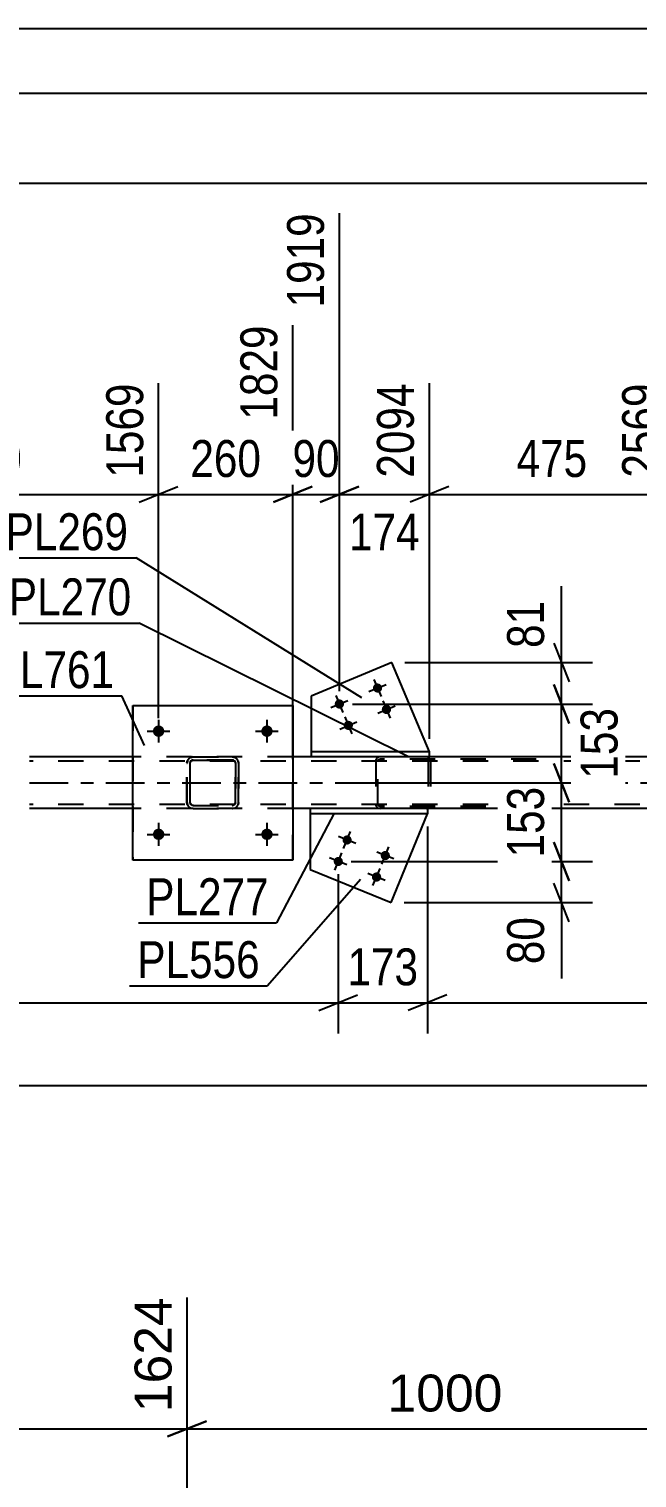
# Model space of a CAD drawing. Header units: millimetres. Extents: x 0 to 841, y 0 to 594.
# Drawn here: x 114 to 161.2, y 481.6 to 594 of the extents above; entities that cross this region are included whole.
import ezdxf

# ---------------------------------------------------------------- set-up
doc = ezdxf.new("R2010")
doc.units = ezdxf.units.MM
doc.linetypes.add('DXK_LINE_DOT2', pattern=[3.9198, 1.9599, -1.9599])
doc.linetypes.add('DXK_LINE_DOT3', pattern=[5.9187, 2.979, -0.9799, 0.9799, -0.9799])
doc.styles.add('Arial', font='ARIAL.TTF', dxfattribs={"height": 0.2})
doc.styles.add('Arial Narrow', font='ARIALN.TTF', dxfattribs={"height": 0.2})

# ---------------------------------------------------------------- blocks, each defined once
blk = doc.blocks.new('Unknown-317311647-1113')
at = {"color": 5, "linetype": 'Continuous'}
for p, q in [((841, 594), (0, 594)), ((836, 589), (5, 589))]:
    blk.add_line(p, q, dxfattribs=at)
blk = doc.blocks.new('Part-317311647-1559 - 1424')
at = {"color": 2, "linetype": 'Continuous'}
for p, q in [((144.92, 533.53), (135.82, 533.53)), ((135.82, 533.53), (135.82, 533.13)), ((144.92, 533.13), (135.82, 533.13)), ((144.92, 533.53), (144.92, 533.13))]:
    blk.add_line(p, q, dxfattribs=at)
blk = doc.blocks.new('Part-317311647-1430 - 1424')
at = {"color": 2, "linetype": 'Continuous'}
for p, q in [((135.82, 533.13), (135.82, 528.81)), ((142.11, 526.24), (144.92, 533.13)), ((135.82, 528.81), (142.11, 526.24))]:
    blk.add_line(p, q, dxfattribs=at)
at = {"color": 7, "linetype": 'DXK_LINE_DOT2'}
blk.add_line((144.92, 533.13), (135.82, 533.13), dxfattribs=at)
blk = doc.blocks.new('Part-317311647-1500 - 1424')
at = {"color": 2, "linetype": 'Continuous'}
for p, q in [((122.08, 537.53), (114.08, 537.53)), ((135.9, 537.53), (134.48, 537.53)), ((162.08, 537.53), (145.07, 537.53)), ((122.08, 533.53), (114.08, 533.53)), ((135.82, 533.53), (134.48, 533.53)), ((162.08, 533.53), (144.92, 533.53))]:
    blk.add_line(p, q, dxfattribs=at)
at = {"color": 7, "linetype": 'DXK_LINE_DOT2'}
for p, q in [((134.48, 537.53), (122.08, 537.53)), ((145.07, 537.53), (135.9, 537.53)), ((710.15, 537.21), (114.08, 537.21)), ((710.15, 533.85), (114.08, 533.85)), ((134.48, 533.53), (122.08, 533.53)), ((144.92, 533.53), (135.82, 533.53))]:
    blk.add_line(p, q, dxfattribs=at)
at = {"color": 7, "linetype": 'DXK_LINE_DOT3'}
blk.add_line((114.08, 535.53), (710.15, 535.53), dxfattribs=at)
blk = doc.blocks.new('Part-317311647-1436 - 1424')
at = {"color": 2, "linetype": 'Continuous'}
for p, q in [((142.17, 544.87), (135.9, 542.24)), ((145.07, 537.93), (142.17, 544.87)), ((135.9, 542.24), (135.9, 537.93))]:
    blk.add_line(p, q, dxfattribs=at)
at = {"color": 7, "linetype": 'DXK_LINE_DOT2'}
blk.add_line((145.07, 537.93), (135.9, 537.93), dxfattribs=at)
blk = doc.blocks.new('Bolt-317311647-1441 - 1424')
at = {"linetype": 'Continuous'}
for points in [[(123.64, 539.53), (123.65, 539.62), (123.68, 539.71), (123.72, 539.79), (123.78, 539.86), (123.86, 539.91), (123.94, 539.95), (124.03, 539.97), (124.13, 539.97), (124.22, 539.95), (124.3, 539.91), (124.37, 539.86), (124.44, 539.79), (124.48, 539.71), (124.51, 539.62), (124.52, 539.53), (124.51, 539.44), (124.48, 539.35), (124.44, 539.27), (124.37, 539.21), (124.3, 539.15), (124.22, 539.11), (124.13, 539.1), (124.03, 539.1), (123.94, 539.11), (123.86, 539.15), (123.78, 539.21), (123.72, 539.27), (123.68, 539.35), (123.65, 539.44)], [(132.04, 539.53), (132.05, 539.62), (132.08, 539.71), (132.12, 539.79), (132.18, 539.86), (132.26, 539.91), (132.34, 539.95), (132.43, 539.97), (132.53, 539.97), (132.62, 539.95), (132.7, 539.91), (132.77, 539.86), (132.84, 539.79), (132.88, 539.71), (132.91, 539.62), (132.92, 539.53), (132.91, 539.44), (132.88, 539.35), (132.84, 539.27), (132.77, 539.21), (132.7, 539.15), (132.62, 539.11), (132.53, 539.1), (132.43, 539.1), (132.34, 539.11), (132.26, 539.15), (132.18, 539.21), (132.12, 539.27), (132.08, 539.35), (132.05, 539.44)]]:
    blk.add_hatch(color=1, dxfattribs=at).paths.add_polyline_path(points)
at = {"color": 1, "linetype": 'Continuous'}
for p, q in [((123.2, 539.53), (124.96, 539.53)), ((124.08, 540.41), (124.08, 538.65)), ((131.6, 539.53), (133.36, 539.53)), ((132.48, 540.41), (132.48, 538.65))]:
    blk.add_line(p, q, dxfattribs=at)
blk = doc.blocks.new('Bolt-317311647-1442 - 1424')
at = {"linetype": 'Continuous'}
for points in [[(123.64, 531.53), (123.65, 531.62), (123.68, 531.71), (123.72, 531.79), (123.78, 531.86), (123.86, 531.91), (123.94, 531.95), (124.03, 531.97), (124.13, 531.97), (124.22, 531.95), (124.3, 531.91), (124.37, 531.86), (124.44, 531.79), (124.48, 531.71), (124.51, 531.62), (124.52, 531.53), (124.51, 531.44), (124.48, 531.35), (124.44, 531.27), (124.37, 531.21), (124.3, 531.15), (124.22, 531.11), (124.13, 531.1), (124.03, 531.1), (123.94, 531.11), (123.86, 531.15), (123.78, 531.21), (123.72, 531.27), (123.68, 531.35), (123.65, 531.44)], [(132.04, 531.53), (132.05, 531.62), (132.08, 531.71), (132.12, 531.79), (132.18, 531.86), (132.26, 531.91), (132.34, 531.95), (132.43, 531.97), (132.53, 531.97), (132.62, 531.95), (132.7, 531.91), (132.77, 531.86), (132.84, 531.79), (132.88, 531.71), (132.91, 531.62), (132.92, 531.53), (132.91, 531.44), (132.88, 531.35), (132.84, 531.27), (132.77, 531.21), (132.7, 531.15), (132.62, 531.11), (132.53, 531.1), (132.43, 531.1), (132.34, 531.11), (132.26, 531.15), (132.18, 531.21), (132.12, 531.27), (132.08, 531.35), (132.05, 531.44)]]:
    blk.add_hatch(color=1, dxfattribs=at).paths.add_polyline_path(points)
at = {"color": 1, "linetype": 'Continuous'}
for p, q in [((124.08, 532.41), (124.08, 530.65)), ((132.48, 532.41), (132.48, 530.65)), ((123.2, 531.53), (124.96, 531.53)), ((131.6, 531.53), (133.36, 531.53))]:
    blk.add_line(p, q, dxfattribs=at)
blk = doc.blocks.new('Bolt-317311647-1445 - 1424')
at = {"linetype": 'Continuous'}
for points in [[(141.38, 543.02, -1), (140.72, 542.74, -1)], [(138.43, 541.78, -1), (137.76, 541.5, -1)], [(142.08, 541.36, -1), (141.41, 541.08, -1)], [(139.12, 540.12, -1), (138.46, 539.84, -1)]]:
    blk.add_hatch(color=1, dxfattribs=at).paths.add_polyline_path(points)
at = {"color": 1, "linetype": 'Continuous'}
for p, q in [((140.38, 542.6), (141.71, 543.16)), ((140.77, 543.54), (141.33, 542.21)), ((137.43, 541.36), (138.76, 541.92)), ((137.82, 542.31), (138.37, 540.98)), ((141.47, 541.88), (142.02, 540.55)), ((138.51, 540.65), (139.07, 539.32)), ((141.08, 540.94), (142.41, 541.5)), ((138.13, 539.7), (139.46, 540.26))]:
    blk.add_line(p, q, dxfattribs=at)
blk = doc.blocks.new('Bolt-317311647-1446 - 1424')
at = {"linetype": 'Continuous'}
for points in [[(138.36, 531.23, -1), (139.02, 530.96, -1)], [(137.68, 529.56, -1), (138.34, 529.29, -1)], [(141.32, 530.02, -1), (141.99, 529.75, -1)], [(140.64, 528.36, -1), (141.31, 528.08, -1)]]:
    blk.add_hatch(color=1, dxfattribs=at).paths.add_polyline_path(points)
at = {"color": 1, "linetype": 'Continuous'}
for p, q in [((138.42, 530.43), (138.96, 531.76)), ((139.36, 530.82), (138.02, 531.37)), ((141.38, 529.22), (141.93, 530.55)), ((138.68, 529.16), (137.34, 529.7)), ((137.74, 528.76), (138.28, 530.09)), ((142.32, 529.62), (140.99, 530.16)), ((141.64, 527.95), (140.31, 528.49)), ((140.7, 527.55), (141.25, 528.89))]:
    blk.add_line(p, q, dxfattribs=at)
blk = doc.blocks.new('Part-317311647-1521 - 1424')
at = {"color": 2, "linetype": 'Continuous'}
for p, q in [((122.08, 529.53), (122.08, 541.53)), ((122.08, 541.53), (122.08, 541.53)), ((122.08, 541.53), (134.48, 541.53)), ((134.48, 541.53), (134.48, 529.53)), ((122.08, 529.53), (122.08, 529.53)), ((134.48, 529.53), (122.08, 529.53))]:
    blk.add_line(p, q, dxfattribs=at)
at = {"color": 7, "linetype": 'DXK_LINE_DOT2'}
for p, q in [((122.08, 541.53), (122.08, 529.53)), ((122.08, 541.53), (122.08, 541.53)), ((134.48, 529.53), (134.48, 541.53)), ((122.08, 529.53), (122.08, 529.53))]:
    blk.add_line(p, q, dxfattribs=at)
blk = doc.blocks.new('Part-317311647-1522 - 1424')
at = {"color": 7, "linetype": 'DXK_LINE_DOT2'}
for p, q in [((126.57, 537.5), (126.75, 537.53)), ((126.76, 537.53), (126.58, 537.5)), ((126.66, 537.28), (126.58, 537.22)), ((126.59, 537.22), (126.67, 537.27)), ((126.75, 537.29), (126.66, 537.28)), ((126.67, 537.27), (126.76, 537.29)), ((126.76, 537.53), (126.75, 537.53)), ((126.75, 537.53), (129.79, 537.53)), ((126.75, 537.29), (126.76, 537.29)), ((129.79, 537.29), (126.75, 537.29)), ((126.76, 537.53), (129.8, 537.53)), ((126.76, 537.29), (129.8, 537.29)), ((129.79, 537.53), (129.8, 537.53)), ((129.79, 537.53), (129.98, 537.5)), ((129.8, 537.29), (129.79, 537.29)), ((129.89, 537.28), (129.79, 537.29)), ((129.98, 537.5), (129.8, 537.53)), ((129.8, 537.29), (129.89, 537.27)), ((129.89, 537.28), (129.89, 537.27)), ((129.96, 537.22), (129.89, 537.28)), ((129.89, 537.27), (129.97, 537.22)), ((126.27, 537.05), (126.31, 537.24)), ((126.27, 537.05), (126.28, 537.05)), ((126.27, 534.01), (126.27, 537.05)), ((126.32, 537.24), (126.28, 537.05)), ((126.28, 534.01), (126.28, 537.05)), ((126.53, 537.15), (126.51, 537.05)), ((126.52, 537.05), (126.51, 537.05)), ((126.51, 537.05), (126.51, 534.01)), ((126.52, 537.05), (126.54, 537.14)), ((126.52, 534.01), (126.52, 537.05)), ((126.58, 537.22), (126.53, 537.15)), ((126.54, 537.14), (126.59, 537.22)), ((130.02, 537.15), (129.96, 537.22)), ((129.97, 537.22), (130.02, 537.14)), ((130.03, 537.05), (130.02, 537.15)), ((130.02, 537.14), (130.04, 537.05)), ((130.04, 537.05), (130.03, 537.05)), ((130.03, 537.05), (130.03, 534.01)), ((130.04, 534.01), (130.04, 537.05)), ((130.24, 537.24), (130.27, 537.05)), ((130.28, 537.05), (130.24, 537.24)), ((130.28, 537.05), (130.27, 537.05)), ((130.27, 537.05), (130.27, 534.01)), ((130.28, 534.01), (130.28, 537.05)), ((126.28, 534.01), (126.27, 534.01)), ((126.31, 533.83), (126.27, 534.01)), ((126.28, 534.01), (126.32, 533.83)), ((126.51, 534.01), (126.52, 534.01)), ((126.51, 534.01), (126.53, 533.92)), ((126.54, 533.92), (126.52, 534.01)), ((126.53, 533.92), (126.58, 533.84)), ((126.59, 533.84), (126.54, 533.92)), ((129.96, 533.84), (130.02, 533.92)), ((130.02, 533.92), (129.97, 533.84)), ((130.04, 534.01), (130.02, 533.92)), ((130.02, 533.92), (130.03, 534.01)), ((130.03, 534.01), (130.04, 534.01)), ((130.27, 534.01), (130.24, 533.83)), ((130.24, 533.83), (130.28, 534.01)), ((130.27, 534.01), (130.28, 534.01)), ((126.57, 533.57), (126.58, 533.57)), ((126.75, 533.53), (126.57, 533.57)), ((126.58, 533.84), (126.66, 533.79)), ((126.58, 533.57), (126.76, 533.53)), ((126.67, 533.79), (126.59, 533.84)), ((126.66, 533.79), (126.75, 533.77)), ((126.76, 533.77), (126.67, 533.79)), ((126.76, 533.77), (126.75, 533.77)), ((126.75, 533.77), (129.79, 533.77)), ((126.76, 533.53), (126.75, 533.53)), ((126.75, 533.53), (129.79, 533.53)), ((126.76, 533.77), (129.8, 533.77)), ((126.76, 533.53), (129.8, 533.53)), ((129.79, 533.77), (129.89, 533.79)), ((129.79, 533.77), (129.8, 533.77)), ((129.98, 533.57), (129.79, 533.53)), ((129.79, 533.53), (129.8, 533.53)), ((129.89, 533.79), (129.8, 533.77)), ((129.8, 533.53), (129.98, 533.57)), ((129.97, 533.84), (129.89, 533.79)), ((129.89, 533.79), (129.96, 533.84))]:
    blk.add_line(p, q, dxfattribs=at)
at = {"color": 7, "linetype": 'DXK_LINE_DOT3'}
blk.add_line((128.28, 535.53), (128.27, 535.53), dxfattribs=at)
at = {"color": 7, "linetype": 'DXK_LINE_DOT2'}
for centre, start, end in [((126.75, 537.05), 112.5, 157.5), ((126.76, 537.05), 112.5, 157.5), ((129.79, 537.05), 22.5, 67.5), ((129.8, 537.05), 22.5, 67.5), ((126.75, 534.01), 202.5, 247.5), ((126.76, 534.01), 202.5, 247.5), ((129.79, 534.01), 292.5, 337.5), ((129.8, 534.01), 292.5, 337.5)]:
    blk.add_arc(centre, 0.48, start, end, dxfattribs=at)
blk = doc.blocks.new('Part-317311647-1543 - 1424')
at = {"color": 2, "linetype": 'Continuous'}
for p, q in [((135.9, 537.93), (135.9, 537.53)), ((145.07, 537.93), (135.9, 537.93)), ((145.07, 537.53), (135.9, 537.53)), ((145.07, 537.53), (145.07, 537.93))]:
    blk.add_line(p, q, dxfattribs=at)
blk = doc.blocks.new('Part-317311647-1550 - 1424')
at = {"color": 7, "linetype": 'DXK_LINE_DOT2'}
for p, q in [((140.93, 537.34), (140.91, 537.21)), ((141.08, 537.21), (141.09, 537.27)), ((141.09, 537.27), (141.13, 537.33)), ((141.25, 537.53), (141.12, 537.51)), ((141.13, 537.33), (141.18, 537.36)), ((141.18, 537.36), (141.25, 537.37)), ((153.36, 537.53), (141.25, 537.53)), ((153.36, 537.37), (141.25, 537.37)), ((144.95, 537.51), (144.82, 537.53)), ((144.82, 537.37), (144.89, 537.36)), ((144.89, 537.36), (144.91, 537.35)), ((144.91, 537.35), (144.94, 537.33)), ((144.94, 537.33), (144.98, 537.27)), ((144.98, 537.27), (144.99, 537.21)), ((145.16, 537.21), (145.14, 537.34)), ((140.91, 537.21), (140.91, 533.85)), ((141.08, 533.85), (141.08, 537.21)), ((144.99, 537.21), (144.99, 533.85)), ((145.16, 537.21), (145.16, 533.85)), ((140.91, 533.85), (140.93, 533.73)), ((141.09, 533.79), (141.08, 533.85)), ((141.13, 533.74), (141.09, 533.79)), ((141.12, 533.56), (141.25, 533.53)), ((141.18, 533.71), (141.13, 533.74)), ((141.25, 533.69), (141.18, 533.71)), ((153.36, 533.69), (141.25, 533.69)), ((153.36, 533.53), (141.25, 533.53)), ((144.82, 533.69), (144.89, 533.71)), ((144.82, 533.53), (144.95, 533.56)), ((144.89, 533.71), (144.91, 533.72)), ((144.91, 533.72), (144.94, 533.74)), ((144.98, 533.79), (144.94, 533.74)), ((144.99, 533.85), (144.98, 533.79)), ((145.14, 533.73), (145.16, 533.85))]:
    blk.add_line(p, q, dxfattribs=at)
for centre, start, end in [((141.23, 537.2), 110.7583, 155.68), ((144.84, 537.2), 24.32, 69.2417), ((141.23, 533.87), 204.32, 249.2417)]:
    blk.add_arc(centre, 0.331, start, end, dxfattribs=at)
blk = doc.blocks.new('StraightDimension-317311647-10851 - 2495')
at = {"color": 7, "linetype": 'Continuous'}
for p, q in [((126.28, 444.23), (126.28, 495.6)), ((166.28, 444.25), (166.28, 495.6)), ((127.78, 486.01), (124.78, 484.81)), ((164.78, 484.81), (167.78, 486.01)), ((126.28, 485.41), (166.28, 485.41))]:
    blk.add_line(p, q, dxfattribs=at)
at = {"color": 0}
blk.add_wipeout([(151.33, 486.16), (151.33, 490.36), (141.23, 490.36), (141.23, 486.16)], dxfattribs=at)
at = {"color": 3, "style": 'Arial'}
blk.add_text('1000', height=2.865, dxfattribs=at).set_placement((141.83, 486.76))
at = {"color": 0, "linetype": 'Continuous'}
blk.add_wipeout([(165.68, 496.2), (161.48, 496.2), (161.48, 486.11), (165.68, 486.11)], dxfattribs=at)
at = {"color": 3, "linetype": 'Continuous', "style": 'Arial'}
blk.add_text('2624', height=2.865, rotation=90.0002, dxfattribs=at).set_placement((165.08, 486.71))
blk = doc.blocks.new('StraightDimension-317311647-10852 - 2495')
at = {"color": 7, "linetype": 'Continuous'}
for p, q in [((126.28, 444.23), (126.28, 495.6)), ((86.28, 444.25), (86.28, 493.38)), ((87.78, 486.01), (84.78, 484.81)), ((124.78, 484.81), (127.78, 486.01)), ((86.28, 485.41), (126.28, 485.41))]:
    blk.add_line(p, q, dxfattribs=at)
at = {"color": 0}
blk.add_wipeout([(111.33, 486.16), (111.33, 490.36), (101.23, 490.36), (101.23, 486.16)], dxfattribs=at)
at = {"color": 3, "style": 'Arial'}
blk.add_text('1000', height=2.865, dxfattribs=at).set_placement((101.83, 486.76))
at = {"color": 0, "linetype": 'Continuous'}
blk.add_wipeout([(125.68, 496.2), (121.48, 496.2), (121.48, 486.11), (125.68, 486.11)], dxfattribs=at)
at = {"color": 3, "linetype": 'Continuous', "style": 'Arial'}
blk.add_text('1624', height=2.865, rotation=90.0002, dxfattribs=at).set_placement((125.08, 486.71))
blk = doc.blocks.new('StraightDimension-317311647-2390 - 1424')
at = {"color": 7, "linetype": 'Continuous'}
for p, q in [((144.92, 532.13), (144.92, 516.07)), ((138.01, 528.43), (138.01, 516.07)), ((136.51, 517.87), (139.51, 519.07)), ((138.01, 518.47), (144.92, 518.47)), ((146.42, 519.07), (143.42, 517.87))]:
    blk.add_line(p, q, dxfattribs=at)
at = {"color": 0}
blk.add_wipeout([(144.81, 519.22), (144.81, 523.42), (138.12, 523.42), (138.12, 519.22)], dxfattribs=at)
at = {"color": 3, "style": 'Arial Narrow'}
blk.add_text('173', height=2.863, dxfattribs=at).set_placement((138.72, 519.82))
blk = doc.blocks.new('StraightDimension-317311647-1802 - 1424')
at = {"color": 7, "linetype": 'Continuous'}
for p, q in [((154.71, 530.93), (155.91, 527.93)), ((139.01, 529.43), (157.71, 529.43)), ((155.31, 526.24), (155.31, 529.43)), ((155.91, 524.74), (154.71, 527.74)), ((143.11, 526.24), (157.71, 526.24)), ((155.31, 526.24), (155.31, 520.34)), ((155.31, 526.24), (155.31, 520.34))]:
    blk.add_line(p, q, dxfattribs=at)
at = {"color": 0}
blk.add_wipeout([(154.56, 525.72), (150.36, 525.72), (150.36, 520.86), (154.56, 520.86)], dxfattribs=at)
at = {"color": 3, "style": 'Arial Narrow'}
blk.add_text('80', height=2.863, rotation=90.0002, dxfattribs=at).set_placement((153.96, 521.46))
blk = doc.blocks.new('StraightDimension-317311647-1812 - 1424')
at = {"color": 7, "linetype": 'Continuous'}
for p, q in [((154.71, 537.03), (155.91, 534.03)), ((138.93, 535.53), (157.71, 535.53)), ((155.31, 529.43), (155.31, 535.53)), ((155.91, 527.93), (154.71, 530.93)), ((139.01, 529.43), (157.71, 529.43))]:
    blk.add_line(p, q, dxfattribs=at)
at = {"color": 0}
blk.add_wipeout([(154.56, 535.82), (150.36, 535.82), (150.36, 529.14), (154.56, 529.14)], dxfattribs=at)
at = {"color": 3, "style": 'Arial Narrow'}
blk.add_text('153', height=2.863, rotation=90.0002, dxfattribs=at).set_placement((153.96, 529.74))
blk = doc.blocks.new('StraightDimension-317311647-1825 - 1424')
at = {"color": 7, "linetype": 'Continuous'}
for p, q in [((154.71, 543.14), (155.91, 540.14)), ((139.1, 541.64), (158.16, 541.64)), ((155.31, 535.53), (155.31, 541.64)), ((155.91, 534.03), (154.71, 537.03)), ((138.93, 535.53), (158.16, 535.53))]:
    blk.add_line(p, q, dxfattribs=at)
at = {"color": 0}
blk.add_wipeout([(160.26, 541.93), (156.06, 541.93), (156.06, 535.25), (160.26, 535.25)], dxfattribs=at)
at = {"color": 3, "style": 'Arial Narrow'}
blk.add_text('153', height=2.863, rotation=90.0002, dxfattribs=at).set_placement((159.66, 535.85))
blk = doc.blocks.new('StraightDimension-317311647-1838 - 1424')
at = {"color": 7, "linetype": 'Continuous'}
for p, q in [((155.31, 544.87), (155.31, 550.77)), ((155.31, 544.87), (155.31, 550.77)), ((154.71, 546.37), (155.91, 543.37)), ((143.17, 544.87), (157.71, 544.87)), ((155.31, 541.64), (155.31, 544.87)), ((155.91, 540.14), (154.71, 543.14)), ((139.1, 541.64), (157.71, 541.64))]:
    blk.add_line(p, q, dxfattribs=at)
at = {"color": 0}
blk.add_wipeout([(154.56, 550.25), (150.36, 550.25), (150.36, 545.39), (154.56, 545.39)], dxfattribs=at)
at = {"color": 3, "style": 'Arial Narrow'}
blk.add_text('81', height=2.863, rotation=90.0002, dxfattribs=at).set_placement((153.96, 545.99))
blk = doc.blocks.new('StraightDimension-317311647-1862 - 1424')
at = {"color": 7, "linetype": 'Continuous'}
for p, q in [((124.08, 540.53), (124.08, 566.52)), ((95.58, 540.53), (95.58, 564.69)), ((97.08, 558.5), (94.08, 557.3)), ((95.58, 557.9), (124.08, 557.9)), ((122.58, 557.3), (125.58, 558.5))]:
    blk.add_line(p, q, dxfattribs=at)
at = {"color": 0}
blk.add_wipeout([(114.09, 558.65), (114.09, 562.85), (105.57, 562.85), (105.57, 558.65)], dxfattribs=at)
at = {"color": 3, "style": 'Arial Narrow'}
blk.add_text('1000', height=2.863, dxfattribs=at).set_placement((106.17, 559.25))
at = {"color": 0, "linetype": 'Continuous'}
blk.add_wipeout([(123.48, 567.12), (119.28, 567.12), (119.28, 558.6), (123.48, 558.6)], dxfattribs=at)
at = {"color": 3, "linetype": 'Continuous', "style": 'Arial Narrow'}
blk.add_text('1569', height=2.863, rotation=90.0002, dxfattribs=at).set_placement((122.88, 559.2))
blk = doc.blocks.new('StraightDimension-317311647-1869 - 1424')
at = {"color": 7, "linetype": 'Continuous'}
for p, q in [((134.48, 538.53), (134.48, 571.02)), ((124.08, 540.53), (124.08, 566.52)), ((122.58, 557.3), (125.58, 558.5)), ((124.08, 557.9), (134.48, 557.9)), ((135.98, 558.5), (132.98, 557.3))]:
    blk.add_line(p, q, dxfattribs=at)
at = {"color": 0}
blk.add_wipeout([(132.62, 558.65), (132.62, 562.85), (125.94, 562.85), (125.94, 558.65)], dxfattribs=at)
at = {"color": 3, "style": 'Arial Narrow'}
blk.add_text('260', height=2.863, dxfattribs=at).set_placement((126.54, 559.25))
at = {"color": 0, "linetype": 'Continuous'}
blk.add_wipeout([(133.88, 571.62), (129.68, 571.62), (129.68, 563.1), (133.88, 563.1)], dxfattribs=at)
at = {"color": 3, "linetype": 'Continuous', "style": 'Arial Narrow'}
blk.add_text('1829', height=2.863, rotation=90.0002, dxfattribs=at).set_placement((133.28, 563.7))
blk = doc.blocks.new('StraightDimension-317311647-1882 - 1424')
at = {"color": 7, "linetype": 'Continuous'}
for p, q in [((138.1, 542.64), (138.1, 579.72)), ((134.48, 538.53), (134.48, 571.02)), ((132.98, 557.3), (135.98, 558.5)), ((134.48, 557.9), (138.1, 557.9)), ((139.6, 558.5), (136.6, 557.3))]:
    blk.add_line(p, q, dxfattribs=at)
at = {"color": 0, "linetype": 'Continuous'}
blk.add_wipeout([(137.5, 580.32), (133.3, 580.32), (133.3, 571.8), (137.5, 571.8)], dxfattribs=at)
at = {"color": 3, "linetype": 'Continuous', "style": 'Arial Narrow'}
blk.add_text('1919', height=2.863, rotation=90.0002, dxfattribs=at).set_placement((136.9, 572.4))
at = {"color": 0}
blk.add_wipeout([(138.72, 558.65), (138.72, 562.85), (133.86, 562.85), (133.86, 558.65)], dxfattribs=at)
at = {"color": 3, "style": 'Arial Narrow'}
blk.add_text('90', height=2.863, dxfattribs=at).set_placement((134.46, 559.25))
blk = doc.blocks.new('StraightDimension-317311647-1892 - 1424')
at = {"color": 7, "linetype": 'Continuous'}
for p, q in [((138.1, 542.64), (138.1, 579.72)), ((145.07, 538.93), (145.07, 566.52)), ((136.6, 557.3), (139.6, 558.5)), ((138.1, 557.9), (145.07, 557.9)), ((146.57, 558.5), (143.57, 557.3))]:
    blk.add_line(p, q, dxfattribs=at)
at = {"color": 0, "linetype": 'Continuous'}
blk.add_wipeout([(144.47, 567.12), (140.27, 567.12), (140.27, 558.6), (144.47, 558.6)], dxfattribs=at)
at = {"color": 0}
blk.add_wipeout([(144.93, 552.95), (144.93, 557.15), (138.24, 557.15), (138.24, 552.95)], dxfattribs=at)
at = {"color": 3, "linetype": 'Continuous', "style": 'Arial Narrow'}
blk.add_text('2094', height=2.863, rotation=90.0002, dxfattribs=at).set_placement((143.87, 559.2))
at = {"color": 3, "style": 'Arial Narrow'}
blk.add_text('174', height=2.863, dxfattribs=at).set_placement((138.84, 553.55))
blk = doc.blocks.new('StraightDimension-317311647-1900 - 1424')
at = {"color": 7, "linetype": 'Continuous'}
for p, q in [((145.07, 538.93), (145.07, 566.52)), ((164.08, 540.53), (164.08, 566.52)), ((146.57, 558.5), (143.57, 557.3)), ((145.07, 557.9), (164.08, 557.9)), ((162.58, 557.3), (165.58, 558.5))]:
    blk.add_line(p, q, dxfattribs=at)
at = {"color": 0}
blk.add_wipeout([(157.92, 558.65), (157.92, 562.85), (151.23, 562.85), (151.23, 558.65)], dxfattribs=at)
at = {"color": 3, "style": 'Arial Narrow'}
blk.add_text('475', height=2.863, dxfattribs=at).set_placement((151.83, 559.25))
at = {"color": 0, "linetype": 'Continuous'}
blk.add_wipeout([(163.48, 567.12), (159.28, 567.12), (159.28, 558.6), (163.48, 558.6)], dxfattribs=at)
at = {"color": 3, "linetype": 'Continuous', "style": 'Arial Narrow'}
blk.add_text('2569', height=2.863, rotation=90.0002, dxfattribs=at).set_placement((162.88, 559.2))
blk = doc.blocks.new('StraightDimension-317311647-10251 - 1424')
at = {"color": 7, "linetype": 'Continuous'}
blk.add_line((76.32, 582.05), (710.79, 582.05), dxfattribs=at)
blk = doc.blocks.new('StraightDimension-317311647-2382 - 1424')
at = {"color": 7, "linetype": 'Continuous'}
for p, q in [((144.92, 532.13), (144.92, 516.07)), ((146.42, 519.07), (143.42, 517.87)), ((144.92, 518.47), (710.15, 518.47))]:
    blk.add_line(p, q, dxfattribs=at)
blk = doc.blocks.new('StraightDimension-317311647-2398 - 1424')
at = {"color": 7, "linetype": 'Continuous'}
for p, q in [((76.96, 532.53), (76.96, 516.07)), ((138.01, 528.43), (138.01, 516.07)), ((78.46, 519.07), (75.46, 517.87)), ((76.96, 518.47), (138.01, 518.47)), ((136.51, 517.87), (139.51, 519.07))]:
    blk.add_line(p, q, dxfattribs=at)
at = {"color": 0}
blk.add_wipeout([(111.74, 519.22), (111.74, 523.42), (103.23, 523.42), (103.23, 519.22)], dxfattribs=at)
at = {"color": 3, "style": 'Arial Narrow'}
blk.add_text('1917', height=2.863, dxfattribs=at).set_placement((103.83, 519.82))
blk = doc.blocks.new('StraightDimension-317311647-2424 - 1424')
at = {"color": 7, "linetype": 'Continuous'}
blk.add_line((76.96, 512.05), (710.15, 512.05), dxfattribs=at)
blk = doc.blocks.new('Mark-317311647-1426 - 1424')
at = {"color": 30, "linetype": 'Continuous'}
for p in [(139.72, 528.03), (121.83, 519.78)]:
    blk.add_line(p, (132.53, 519.78), dxfattribs=at)
at = {"color": 0}
blk.add_wipeout([(131.93, 520.38), (131.93, 523.38), (122.43, 523.38), (122.43, 520.38)], dxfattribs=at)
blk.add_wipeout([(131.93, 520.38), (131.93, 523.38), (122.43, 523.38), (122.43, 520.38)], dxfattribs=at)
at = {"color": 3, "style": 'Arial Narrow'}
blk.add_text('PL556', height=2.863, dxfattribs=at).set_placement((122.43, 520.38))
blk = doc.blocks.new('Mark-317311647-1555 - 1424')
at = {"color": 30, "linetype": 'Continuous'}
for p in [(137.7, 533.18), (122.52, 524.66)]:
    blk.add_line(p, (133.22, 524.66), dxfattribs=at)
at = {"color": 0}
blk.add_wipeout([(132.62, 525.26), (132.62, 528.26), (123.12, 528.26), (123.12, 525.26)], dxfattribs=at)
blk.add_wipeout([(132.62, 525.26), (132.62, 528.26), (123.12, 528.26), (123.12, 525.26)], dxfattribs=at)
at = {"color": 3, "style": 'Arial Narrow'}
blk.add_text('PL277', height=2.863, dxfattribs=at).set_placement((123.12, 525.26))
blk = doc.blocks.new('Mark-317311647-1432 - 1424')
at = {"color": 30, "linetype": 'Continuous'}
for p in [(111.62, 552.97), (139.83, 542.13)]:
    blk.add_line(p, (122.33, 552.97), dxfattribs=at)
at = {"color": 0}
blk.add_wipeout([(121.73, 553.57), (121.73, 556.57), (112.22, 556.57), (112.22, 553.57)], dxfattribs=at)
blk.add_wipeout([(121.73, 553.57), (121.73, 556.57), (112.22, 556.57), (112.22, 553.57)], dxfattribs=at)
at = {"color": 3, "style": 'Arial Narrow'}
blk.add_text('PL269', height=2.863, dxfattribs=at).set_placement((112.22, 553.57))
blk = doc.blocks.new('Mark-317311647-1517 - 1424')
at = {"color": 30, "linetype": 'Continuous'}
for p in [(110.54, 542.27), (122.99, 538.43)]:
    blk.add_line(p, (121.24, 542.27), dxfattribs=at)
at = {"color": 0}
blk.add_wipeout([(120.64, 542.87), (120.64, 545.87), (111.14, 545.87), (111.14, 542.87)], dxfattribs=at)
blk.add_wipeout([(120.64, 542.87), (120.64, 545.87), (111.14, 545.87), (111.14, 542.87)], dxfattribs=at)
at = {"color": 3, "style": 'Arial Narrow'}
blk.add_text('PL761', height=2.863, dxfattribs=at).set_placement((111.14, 542.87))
blk = doc.blocks.new('Mark-317311647-1539 - 1424')
at = {"color": 30, "linetype": 'Continuous'}
for p in [(111.87, 547.92), (143.45, 537.53)]:
    blk.add_line(p, (122.57, 547.92), dxfattribs=at)
at = {"color": 0}
blk.add_wipeout([(121.97, 548.52), (121.97, 551.52), (112.47, 551.52), (112.47, 548.52)], dxfattribs=at)
blk.add_wipeout([(121.97, 548.52), (121.97, 551.52), (112.47, 551.52), (112.47, 548.52)], dxfattribs=at)
at = {"color": 3, "style": 'Arial Narrow'}
blk.add_text('PL270', height=2.863, dxfattribs=at).set_placement((112.47, 548.52))

msp = doc.modelspace()

# ---------------------------------------------------------------- block references
for name in ['Unknown-317311647-1113', 'Part-317311647-1436 - 1424', 'Bolt-317311647-1445 - 1424', 'Part-317311647-1521 - 1424', 'Bolt-317311647-1441 - 1424', 'Part-317311647-1500 - 1424', 'Part-317311647-1522 - 1424', 'Part-317311647-1543 - 1424', 'Part-317311647-1550 - 1424', 'Part-317311647-1559 - 1424', 'Part-317311647-1430 - 1424', 'Bolt-317311647-1442 - 1424', 'Bolt-317311647-1446 - 1424']:
    msp.add_blockref(name, (0, 0))

# ---------------------------------------------------------------- next in the draw order: block references
for name in ['StraightDimension-317311647-1862 - 1424', 'StraightDimension-317311647-2390 - 1424', 'StraightDimension-317311647-10851 - 2495']:
    msp.add_blockref(name, (0, 0))

# ---------------------------------------------------------------- next in the draw order: block references
for name in ['StraightDimension-317311647-1869 - 1424', 'StraightDimension-317311647-1802 - 1424', 'StraightDimension-317311647-10852 - 2495']:
    msp.add_blockref(name, (0, 0))

# ---------------------------------------------------------------- next in the draw order: block references
msp.add_blockref('StraightDimension-317311647-1812 - 1424', (0, 0))

# ---------------------------------------------------------------- next in the draw order: block references
for name in ['StraightDimension-317311647-1825 - 1424', 'StraightDimension-317311647-2398 - 1424', 'StraightDimension-317311647-2382 - 1424']:
    msp.add_blockref(name, (0, 0))

# ---------------------------------------------------------------- next in the draw order: block references
for name in ['StraightDimension-317311647-1838 - 1424', 'StraightDimension-317311647-2424 - 1424']:
    msp.add_blockref(name, (0, 0))

# ---------------------------------------------------------------- next in the draw order: block references
for name in ['StraightDimension-317311647-1882 - 1424', 'Mark-317311647-1426 - 1424']:
    msp.add_blockref(name, (0, 0))

# ---------------------------------------------------------------- next in the draw order: block references
for name in ['StraightDimension-317311647-1892 - 1424', 'Mark-317311647-1555 - 1424']:
    msp.add_blockref(name, (0, 0))

# ---------------------------------------------------------------- next in the draw order: block references
msp.add_blockref('StraightDimension-317311647-1900 - 1424', (0, 0))

# ---------------------------------------------------------------- next in the draw order: block references
msp.add_blockref('StraightDimension-317311647-10251 - 1424', (0, 0))

# ---------------------------------------------------------------- next in the draw order: block references
msp.add_blockref('Mark-317311647-1432 - 1424', (0, 0))

# ---------------------------------------------------------------- next in the draw order: block references
msp.add_blockref('Mark-317311647-1517 - 1424', (0, 0))

# ---------------------------------------------------------------- next in the draw order: block references
msp.add_blockref('Mark-317311647-1539 - 1424', (0, 0))

doc.saveas('drawing.dxf')
